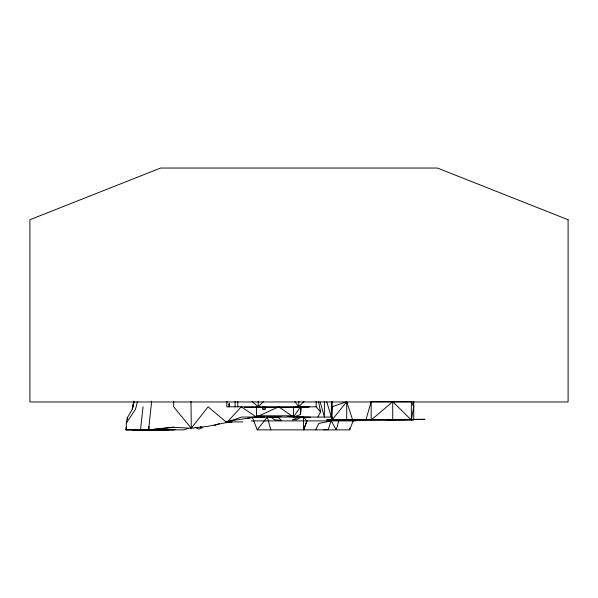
<?xml version="1.0" encoding="UTF-8"?>
<svg xmlns="http://www.w3.org/2000/svg" width="598" height="598" viewBox="0 0 598 598"><rect width="100%" height="100%" fill="white"/><g stroke="black" fill="none" stroke-linecap="round" stroke-linejoin="round"><path stroke-width="0.9" d="M173.689 401.236L173.682 406.819L191.27 428.243L208.111 426.277L226.769 422.539L241.315 417.06L332.025 417.06M237.802 406.819L237.81 401.445M331.785 401.52L331.367 417.06L332.062 420.005L413.741 420.005L413.741 401.4M226.956 401.4L226.769 406.819L316.185 406.819L320.491 411.94L317.927 417.06M127.344 419.392L127.449 417.546L132.285 409.383L134.229 401.251M133.309 429.857L148.596 429.962L151.63 401.288M265.572 406.902L265.325 409.301L262.612 409.301L262.358 406.902M134.595 429.962L140.508 429.857L143.064 406.819M229.767 420.872L256.467 417.06L278.735 406.819L293.409 417.06L300.495 414.496L301.467 406.819M133.69 401.318L132.285 409.383L133.945 401.251M413.741 406.819L411.334 401.699L371.171 401.699L371.171 420.005L392.729 401.699L411.334 420.005L413.741 406.819L413.143 401.325M156.033 429.663L162.058 429.857L126.298 429.842L126.298 423.078L127.449 417.546M126.425 426.464L125.707 429.857L183.818 429.857L188.019 428.437M328.167 429.857L331.98 417.83M137.547 401.318L135.44 409.383L126.298 423.078M339.156 419.362L336.285 429.857L331.262 420.902L318.801 423.459L315.699 429.857M365.871 420.005L371.171 401.699M303.821 429.857L306.924 420.902L303.463 417.06L287.713 416.5M306.924 420.902L303.463 429.857L303.463 417.06L310.355 417.187M252.266 417.06L257.237 429.857L349.695 429.857L353.769 419.362M356.154 419.878L358.045 420.259L363.121 419.878M229.064 421.926L227.524 421.874M148.596 429.962L173.682 427.301L191.27 428.243L208.111 406.819L226.769 422.539L241.315 406.819L256.467 417.06L259.069 416.417M257.237 429.857L267.321 417.06L270.827 429.857M138.773 429.857L132.285 429.663M294.851 401.617L298.783 406.819L303.941 401.512M252.079 401.445L258.179 406.819L263.486 401.557M301.444 417.06L296.376 419.774L292.429 419.774L299.344 417.008L301.444 417.06L296.174 416.514M331.262 420.902L334.364 419.504M214.129 425.686L219.294 423.541M126.298 429.857L125.707 429.581L130.573 429.656M332.062 419.863L333.819 419.841M229.901 420.857L233.302 420.312L231.68 420.312M248.05 417.965L249.874 417.74M251.698 417.509L255.339 417.06M148.723 429.842L148.596 426.658L149.007 426.658L148.603 429.857L173.682 427.122M281.023 416.544L275.484 417.06L271.798 416.544M280.014 416.529L273.615 417.06L268.098 416.47M270.528 417.098L277.584 417.06L281.658 420.544L274.639 419.774L270.722 417.06L267.104 416.544M293.409 407.335L309.375 406.819L299.194 407.335L244.433 407.335M154.456 429.678L168.793 429.678L132.285 429.678L137.047 429.857M132.285 429.962L159.958 429.663M386.988 419.878L391.526 419.826M153.23 429.962L155.966 429.932L146.876 429.962M134.595 429.678L173.48 429.857M256.467 415.782L293.409 415.782M251.272 420.902L355.661 420.902M226.037 421.926L242.743 421.926M226.418 422.181L231.792 422.181L231.792 420.304M175.319 429.678L163.187 429.663M323.511 429.73L327.427 429.73M161.467 429.835L166.618 429.857M140.508 429.857L154.919 429.932M138.691 429.857L150.823 429.932M389.702 419.759L413.181 419.49M300.831 417.03L302.311 417.06M153.23 429.663L162.058 429.842L153.23 429.678L155.966 429.857M258.478 417.06L256.034 416.806L264.794 417.038M256.034 416.806L264.802 417.06M156.19 429.656L163.134 429.857M146.555 429.656L152.587 429.835M270.73 417.06L273.899 417.262M135.567 429.693L137.278 429.857L135.641 429.7M296.75 416.514L299.531 416.784M135.365 429.693L136.793 429.857L135.469 429.693M297.572 416.492L300.906 417.06M341.144 419.445L343.454 420.005M200.255 426.583L202.43 427.734L198.663 429.17L195.329 427.264M332.802 420.005L331.367 417.06L326.814 401.998M352.693 420.005L346.698 401.699L332.062 406.819L331.367 417.06L331.367 401.393M320.169 401.998L324.408 417.06L324.408 401.393M318.502 401.303L320.491 411.94L320.229 410.146M191.001 401.333L191.27 428.243M349.621 428.063L349.695 429.857M411.334 401.699L411.334 420.005M392.729 401.699L392.729 420.005M346.698 420.005L346.698 401.699L332.062 420.005L332.062 401.4M316.185 401.445L316.185 406.819M300.495 414.496L300.495 406.819L293.409 417.06L293.409 406.819M298.783 401.445L298.783 406.819M263.965 406.902L263.965 409.301M258.179 401.288L258.179 406.819M256.467 406.819L256.467 417.06M235.119 401.4L235.119 406.819M568.1 219.735L568.1 401.961L29.9 401.961L29.9 219.735L160.623 168.038L437.407 168.038L568.1 219.735M229.355 403.717L228.952 406.819L228.952 403.62L229.355 403.717M424.804 419.31L404.809 419.878L326.68 419.878L424.804 419.31"/></g></svg>
